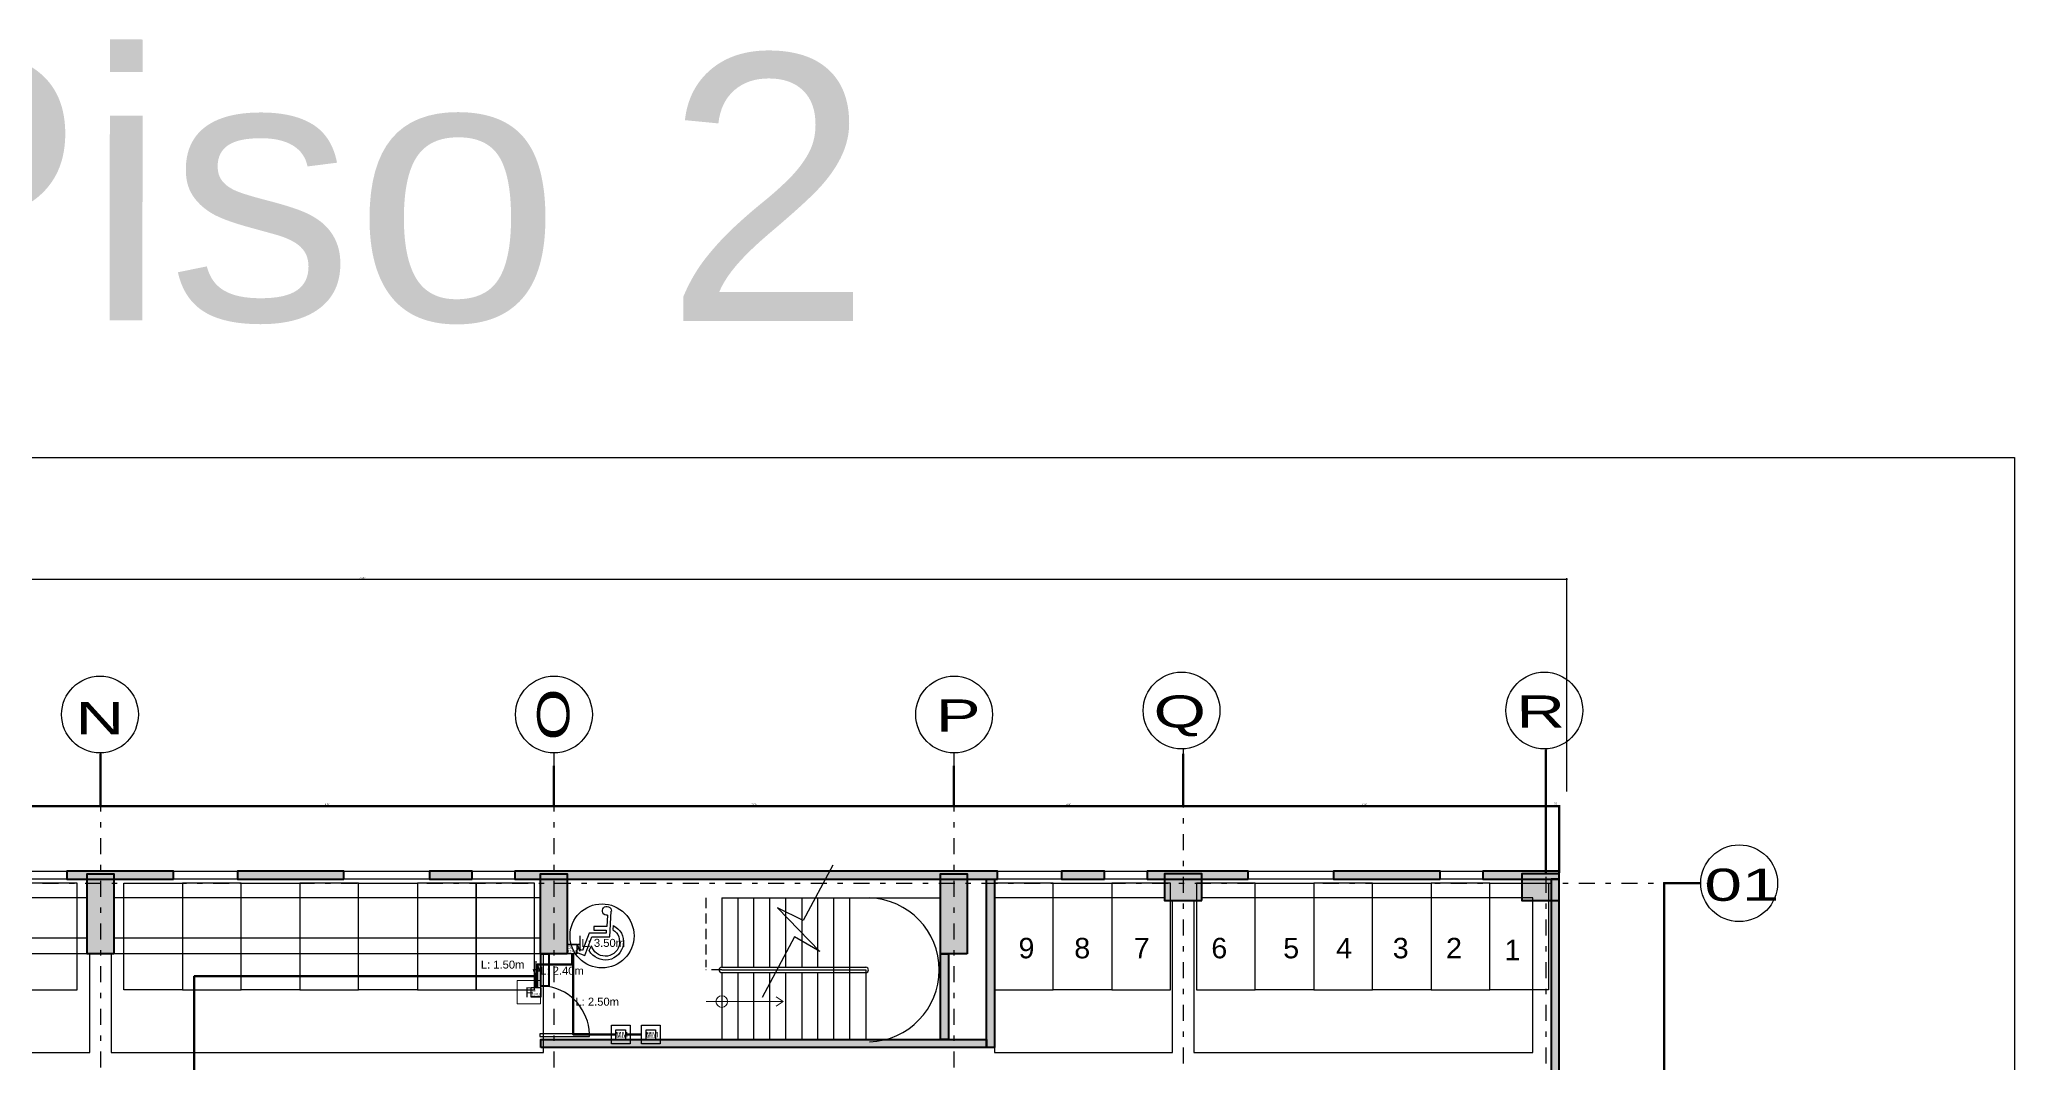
# Model space of a CAD drawing. Header units: millimetres. Extents: x 3781 to 4924, y 1639 to 1721.
# Drawn here: x 4018.93 to 4055.95, y 1701.04 to 1720.23 of the extents above; entities that cross this region are included whole.
import ezdxf
from ezdxf.enums import TextEntityAlignment as Align

# ---------------------------------------------------------------- set-up
doc = ezdxf.new("R2010")
doc.units = ezdxf.units.MM
for name, pattern in [('CENTER', [0.7, 0.3, -0.2, 0, -0.2]), ('DASHED2', [9.525, 6.35, -3.175]), ('HIDDEN2', [0.1875, 0.125, -0.0625]), ('LLUVIAS', [10, 4, -2, 4])]:
    doc.linetypes.add(name, pattern=pattern)
doc.layers.get('Defpoints').update_dxf_attribs({"color": 255})
doc.layers.add('-auxiliar', color=190, linetype='Continuous', plot=False)
for name, color, linetype in [('-parquead', 2, 'Continuous'), ('1amobla', 2, 'Continuous'), ('_ACHU3', 253, 'Continuous'), ('A-HATCH CONCRETO', 8, 'Continuous'), ('AREA PARQUEO', 51, 'Continuous'), ('AS_GL DETECCION_PISO 1', 7, 'Continuous'), ('AS_GL DETECCION_PISO 2', 7, 'Continuous'), ('E-P. MACIZA1', 2, 'HIDDEN2'), ('EJE-ESTRUCTURA', 1, 'CENTER'), ('GG_LAZO CONTROL DRIVERS', 82, 'Continuous'), ('HACHTCOLUMNA', 250, 'Continuous'), ('JCA_COTAS', 1, 'Continuous'), ('JCA_TEXTO1', 2, 'Continuous'), ('JCA_TEXTO2', 3, 'Continuous'), ('LINEA-1', 1, 'Continuous'), ('PROYECCION', 1, 'DASHED2'), ('TEXTO 3', 3, 'Continuous'), ('Textos-espacios', 3, 'Continuous')]:
    doc.layers.add(name, color=color, linetype=linetype)
for name, color, linetype, lineweight in [('COTA', 1, 'Continuous', 25), ('Estructura', 6, 'Continuous', 40), ('Muro', 4, 'Continuous', 40), ('TEXTOS', 7, 'Continuous', 20), ('Vidrio', 2, 'Continuous', 30)]:
    doc.layers.add(name, color=color, linetype=linetype, lineweight=lineweight)
doc.styles.add('Arial_400', font='arial.ttf')
doc.styles.add('ROMANS', font='arial.ttf', dxfattribs={"width": 0.7})
doc.styles.get("Standard").update_dxf_attribs({"font": 'arial.ttf'})
doc.styles.add('style2', font='arial.ttf', dxfattribs={"width": 1.5})
doc.dimstyles.new('1-10', dxfattribs={"dimscale": 10, "dimtxt": 0.0037, "dimasz": 0.001, "dimexe": 0.0018, "dimexo": 0.0018, "dimgap": 0.0005, "dimtad": 1, "dimzin": 4, "dimdsep": 46, "dimtxsty": 'ROMANS', "dimblk": 'ARCHTICK', "dimcen": 0.003, "dimdle": 0.0015, "dimclrd": 1, "dimclre": 1, "dimclrt": 4, "dimadec": 0, "dimazin": 0, "dimtfac": 1, "dimtix": 1, "dimtmove": 2, "dimatfit": 3, "dimldrblk": 'flecha', "dimfxl": 1, "dimtolj": 1, "dimtzin": 4, "dimarcsym": 0})

# ---------------------------------------------------------------- blocks, each defined once
blk = doc.blocks.new('_ArchTick')
at = {"color": 0, "linetype": 'ByBlock', "const_width": 0.15}
blk.add_lwpolyline([(-0.5, -0.5), (0.5, 0.5)], dxfattribs=at)
blk = doc.blocks.new('*D35')
at = {"layer": 'Defpoints', "color": 0, "transparency": 16777216}
for p in [(-49.604, -6656.351), (-49.604, -6657.624), (-49.354, -6657.624)]:
    blk.add_point(p, dxfattribs=at)
at = {"layer": 'JCA_COTAS', "color": 1, "lineweight": -2, "transparency": 16777216}
for p, q in [((-49.339, -6656.351), (-49.619, -6656.351)), ((-49.604, -6657.606), (-49.604, -6656.333)), ((-49.354, -6657.606), (-49.354, -6656.333))]:
    blk.add_line(p, q, dxfattribs=at)
at = {"layer": 'JCA_COTAS', "color": 1, "lineweight": -2, "transparency": 16777216, "xscale": 0.01, "yscale": 0.01, "zscale": 0.01, "rotation": 180}
blk.add_blockref('_ArchTick', (-49.604, -6656.351), dxfattribs=at)
at = {"layer": 'JCA_COTAS', "color": 1, "lineweight": -2, "transparency": 16777216, "xscale": 0.01, "yscale": 0.01, "zscale": 0.01}
blk.add_blockref('_ArchTick', (-49.354, -6656.351), dxfattribs=at)
at = {"layer": 'JCA_COTAS', "color": 4, "transparency": 16777216, "insert": (-49.434, -6656.308), "char_height": 0.037, "attachment_point": 5, "style": 'ROMANS'}
blk.add_mtext('\\A1;.25', dxfattribs=at)
blk = doc.blocks.new('flecha')
at = {"layer": '_ACHU3', "linetype": 'Continuous', "lineweight": 0}
h = blk.add_hatch(color=255, dxfattribs=at)
h.dxf.hatch_style = 1
h.paths.add_polyline_path([(0, 0), (2.4, 0.4), (2.4, 0), (4, 0), (4, 0), (2.4, 0), (2.4, -0.4)])
at = {"layer": '_ACHU3', "linetype": 'Continuous', "lineweight": 0, "flags": 128}
blk.add_lwpolyline([(0, 0), (2.4, 0.4), (2.4, 0), (2.4, 0), (4, 0), (4, 0), (2.4, 0), (2.4, -0.4), (0, 0)], dxfattribs=at)
blk = doc.blocks.new('*D36')
at = {"layer": 'Defpoints', "color": 0, "transparency": 16777216}
for p in [(-46.702, -6657.799), (-47.386, -6667.899), (-46.702, -6667.899)]:
    blk.add_point(p, dxfattribs=at)
at = {"layer": 'JCA_COTAS', "color": 1, "lineweight": -2, "transparency": 16777216}
for p, q in [((-47.386, -6657.784), (-47.386, -6667.914)), ((-46.72, -6657.799), (-47.404, -6657.799)), ((-46.72, -6667.899), (-47.404, -6667.899))]:
    blk.add_line(p, q, dxfattribs=at)
at = {"layer": 'JCA_COTAS', "color": 1, "lineweight": -2, "transparency": 16777216, "xscale": 0.01, "yscale": 0.01, "zscale": 0.01}
for p, rotation in [((-47.386, -6657.799), 90), ((-47.386, -6667.899), 270)]:
    blk.add_blockref('_ArchTick', p, dxfattribs=dict(at, rotation=rotation))
at = {"layer": 'JCA_COTAS', "color": 4, "transparency": 16777216, "insert": (-47.41, -6662.849), "char_height": 0.037, "attachment_point": 5, "rotation": 90, "style": 'ROMANS'}
blk.add_mtext('\\A1;10.10', dxfattribs=at)
blk = doc.blocks.new('*D44')
at = {"layer": 'Defpoints', "color": 0, "transparency": 16777216}
for p in [(-76.7, -6655.354), (-68.2, -6655.579), (-68.2, -6656.351)]:
    blk.add_point(p, dxfattribs=at)
at = {"layer": 'JCA_COTAS', "color": 1, "lineweight": -2, "transparency": 16777216}
for p, q in [((-76.7, -6655.372), (-76.7, -6656.369)), ((-68.2, -6655.597), (-68.2, -6656.369)), ((-76.715, -6656.351), (-68.185, -6656.351))]:
    blk.add_line(p, q, dxfattribs=at)
at = {"layer": 'JCA_COTAS', "color": 1, "lineweight": -2, "transparency": 16777216, "xscale": 0.01, "yscale": 0.01, "zscale": 0.01, "rotation": 180}
blk.add_blockref('_ArchTick', (-76.7, -6656.351), dxfattribs=at)
at = {"layer": 'JCA_COTAS', "color": 1, "lineweight": -2, "transparency": 16777216, "xscale": 0.01, "yscale": 0.01, "zscale": 0.01}
blk.add_blockref('_ArchTick', (-68.2, -6656.351), dxfattribs=at)
at = {"layer": 'JCA_COTAS', "color": 4, "transparency": 16777216, "insert": (-72.45, -6656.327), "char_height": 0.037, "attachment_point": 5, "style": 'ROMANS'}
blk.add_mtext('\\A1;8.50', dxfattribs=at)
blk = doc.blocks.new('*D45')
at = {"layer": 'Defpoints', "color": 0, "transparency": 16777216}
for p in [(-68.2, -6655.579), (-60.702, -6655.579), (-60.702, -6656.351)]:
    blk.add_point(p, dxfattribs=at)
at = {"layer": 'JCA_COTAS', "color": 1, "lineweight": -2, "transparency": 16777216}
for p, q in [((-68.2, -6655.597), (-68.2, -6656.369)), ((-60.702, -6655.597), (-60.702, -6656.369)), ((-68.215, -6656.351), (-60.687, -6656.351))]:
    blk.add_line(p, q, dxfattribs=at)
at = {"layer": 'JCA_COTAS', "color": 1, "lineweight": -2, "transparency": 16777216, "xscale": 0.01, "yscale": 0.01, "zscale": 0.01, "rotation": 180}
blk.add_blockref('_ArchTick', (-68.2, -6656.351), dxfattribs=at)
at = {"layer": 'JCA_COTAS', "color": 1, "lineweight": -2, "transparency": 16777216, "xscale": 0.01, "yscale": 0.01, "zscale": 0.01}
blk.add_blockref('_ArchTick', (-60.702, -6656.351), dxfattribs=at)
at = {"layer": 'JCA_COTAS', "color": 4, "transparency": 16777216, "insert": (-64.451, -6656.327), "char_height": 0.037, "attachment_point": 5, "style": 'ROMANS'}
blk.add_mtext('\\A1;7.50', dxfattribs=at)
blk = doc.blocks.new('*D46')
at = {"layer": 'Defpoints', "color": 0, "transparency": 16777216}
for p in [(-84.2, -6655.504), (-76.7, -6655.354), (-84.2, -6656.351)]:
    blk.add_point(p, dxfattribs=at)
at = {"layer": 'JCA_COTAS', "color": 1, "lineweight": -2, "transparency": 16777216}
for p, q in [((-84.2, -6655.522), (-84.2, -6656.369)), ((-76.7, -6655.372), (-76.7, -6656.369)), ((-76.685, -6656.351), (-84.215, -6656.351))]:
    blk.add_line(p, q, dxfattribs=at)
at = {"layer": 'JCA_COTAS', "color": 1, "lineweight": -2, "transparency": 16777216, "xscale": 0.01, "yscale": 0.01, "zscale": 0.01, "rotation": 180}
blk.add_blockref('_ArchTick', (-84.2, -6656.351), dxfattribs=at)
at = {"layer": 'JCA_COTAS', "color": 1, "lineweight": -2, "transparency": 16777216, "xscale": 0.01, "yscale": 0.01, "zscale": 0.01}
blk.add_blockref('_ArchTick', (-76.7, -6656.351), dxfattribs=at)
at = {"layer": 'JCA_COTAS', "color": 4, "transparency": 16777216, "insert": (-80.45, -6656.327), "char_height": 0.037, "attachment_point": 5, "style": 'ROMANS'}
blk.add_mtext('\\A1;7.50', dxfattribs=at)
blk = doc.blocks.new('*D48')
at = {"layer": 'Defpoints', "color": 0, "transparency": 16777216}
for p in [(-56.404, -6655.354), (-60.702, -6655.579), (-60.702, -6656.351)]:
    blk.add_point(p, dxfattribs=at)
at = {"layer": 'JCA_COTAS', "color": 1, "lineweight": -2, "transparency": 16777216}
for p, q in [((-56.404, -6655.372), (-56.404, -6656.369)), ((-60.702, -6655.597), (-60.702, -6656.369)), ((-56.389, -6656.351), (-60.717, -6656.351))]:
    blk.add_line(p, q, dxfattribs=at)
at = {"layer": 'JCA_COTAS', "color": 1, "lineweight": -2, "transparency": 16777216, "xscale": 0.01, "yscale": 0.01, "zscale": 0.01, "rotation": 180}
blk.add_blockref('_ArchTick', (-60.702, -6656.351), dxfattribs=at)
at = {"layer": 'JCA_COTAS', "color": 1, "lineweight": -2, "transparency": 16777216, "xscale": 0.01, "yscale": 0.01, "zscale": 0.01}
blk.add_blockref('_ArchTick', (-56.404, -6656.351), dxfattribs=at)
at = {"layer": 'JCA_COTAS', "color": 4, "transparency": 16777216, "insert": (-58.553, -6656.327), "char_height": 0.037, "attachment_point": 5, "style": 'ROMANS'}
blk.add_mtext('\\A1;4.30', dxfattribs=at)
blk = doc.blocks.new('*D49')
at = {"layer": 'Defpoints', "color": 0, "transparency": 16777216}
for p in [(-56.404, -6655.354), (-49.604, -6655.279), (-49.604, -6656.351)]:
    blk.add_point(p, dxfattribs=at)
at = {"layer": 'JCA_COTAS', "color": 1, "lineweight": -2, "transparency": 16777216}
for p, q in [((-56.404, -6655.372), (-56.404, -6656.369)), ((-49.604, -6655.297), (-49.604, -6656.369)), ((-56.419, -6656.351), (-49.589, -6656.351))]:
    blk.add_line(p, q, dxfattribs=at)
at = {"layer": 'JCA_COTAS', "color": 1, "lineweight": -2, "transparency": 16777216, "xscale": 0.01, "yscale": 0.01, "zscale": 0.01, "rotation": 180}
blk.add_blockref('_ArchTick', (-56.404, -6656.351), dxfattribs=at)
at = {"layer": 'JCA_COTAS', "color": 1, "lineweight": -2, "transparency": 16777216, "xscale": 0.01, "yscale": 0.01, "zscale": 0.01}
blk.add_blockref('_ArchTick', (-49.604, -6656.351), dxfattribs=at)
at = {"layer": 'JCA_COTAS', "color": 4, "transparency": 16777216, "insert": (-53.004, -6656.327), "char_height": 0.037, "attachment_point": 5, "style": 'ROMANS'}
blk.add_mtext('\\A1;6.80', dxfattribs=at)
blk = doc.blocks.new('*D121')
at = {"layer": 'Defpoints', "color": 0, "transparency": 16777216}
for p in [(4047.557, 1710.108), (4047.557, 1706.109), (4002.417, 1705.891)]:
    blk.add_point(p, dxfattribs=at)
at = {"layer": 'JCA_COTAS', "color": 1, "lineweight": -2, "transparency": 16777216}
for p, q in [((4002.402, 1710.108), (4047.572, 1710.108)), ((4002.417, 1705.909), (4002.417, 1710.126)), ((4047.557, 1706.127), (4047.557, 1710.126))]:
    blk.add_line(p, q, dxfattribs=at)
at = {"layer": 'JCA_COTAS', "color": 1, "lineweight": -2, "transparency": 16777216, "xscale": 0.01, "yscale": 0.01, "zscale": 0.01, "rotation": 180}
blk.add_blockref('_ArchTick', (4002.417, 1710.108), dxfattribs=at)
at = {"layer": 'JCA_COTAS', "color": 1, "lineweight": -2, "transparency": 16777216, "xscale": 0.01, "yscale": 0.01, "zscale": 0.01}
blk.add_blockref('_ArchTick', (4047.557, 1710.108), dxfattribs=at)
at = {"layer": 'JCA_COTAS', "color": 4, "transparency": 16777216, "insert": (4024.987, 1710.131), "char_height": 0.037, "attachment_point": 5, "style": 'ROMANS'}
blk.add_mtext('\\A1;45.14', dxfattribs=at)
blk = doc.blocks.new('discap')
at = {"layer": 'TEXTO 3', "color": 0, "linetype": 'Continuous'}
for p, q in [((-179169, -277469), (-179154, -277610)), ((-178353, -278322), (-178426, -278155))]:
    blk.add_line(p, q, dxfattribs=at)
blk.add_lwpolyline([(-178974, -277120), (-178946, -277498), (-178511, -277498), (-178511, -277624), (-178926, -277624), (-178926, -277730), (-178352, -277730), (-178127, -278321), (-177953, -278254), (-177909, -278371), (-178198, -278488), (-178440, -277852), (-179047, -277852), (-179102, -276980)], dxfattribs=at)
for centre, radius, start, end in [((-178951, -276970), 152, 261.2603, 183.66969), ((-178897, -278025), 619, 116.09541, 331.34503), ((-178897, -278025), 488, 121.7945, 344.57102)]:
    blk.add_arc(centre, radius, start, end, dxfattribs=at)
blk = doc.blocks.new('AS_Manual Pull Station _Addressable_')
at = {"color": 0, "linetype": 'Continuous', "lineweight": 15}
for p, q in [((-0.155, 0.15), (0.14, 0.15)), ((-0.155, -0.145), (-0.155, 0.15)), ((0.14, 0.15), (0.14, -0.145)), ((0.14, -0.145), (-0.155, -0.145))]:
    blk.add_line(p, q, dxfattribs=at)
at = {"color": 0, "linetype": 'Continuous', "lineweight": 15, "style": 'Arial_400'}
blk.add_text('F', height=0.127, dxfattribs=at).set_placement((0, 0), align=Align.MIDDLE_CENTER)
blk = doc.blocks.new('Caja metalica de 12')
at = {"layer": '1amobla', "linetype": 'Continuous', "ltscale": 0.3}
blk.add_lwpolyline([(-1069.691, -2855.357), (-1069.511, -2855.357), (-1069.511, -2855.537), (-1069.691, -2855.537), (-1069.691, -2855.357)], dxfattribs=at)
at = {"layer": '1amobla', "color": 7, "linetype": 'Continuous', "ltscale": 0.3, "insert": (-1069.679, -2855.397), "char_height": 0.04, "width": 0.07916, "attachment_point": 1}
blk.add_mtext('CM 12X12', dxfattribs=at)
blk = doc.blocks.new('estructura etapa 3')
at = {"layer": 'HACHTCOLUMNA'}
h = blk.add_hatch(color=256, dxfattribs=at)
h.paths.add_polyline_path([(-91.651, -6658.124), (-91.651, -6657.624), (-92.35, -6657.624), (-92.35, -6658.124)])
h.paths.add_polyline_path([(-49.354, -6658.124), (-49.354, -6657.624), (-50.055, -6657.624), (-50.055, -6658.124)])
h.paths.add_polyline_path([(-56.053, -6658.124), (-56.053, -6657.624), (-56.753, -6657.624), (-56.753, -6658.124)])
h.paths.add_polyline_path([(-76.45, -6659.124), (-76.95, -6659.124), (-76.95, -6657.624), (-76.45, -6657.624)])
h.paths.add_polyline_path([(-83.95, -6659.124), (-84.45, -6659.124), (-84.45, -6657.624), (-83.95, -6657.624)])
h.paths.add_polyline_path([(-60.452, -6659.124), (-60.952, -6659.124), (-60.952, -6657.624), (-60.452, -6657.624)])
h.paths.add_polyline_path([(-67.95, -6659.124), (-68.45, -6659.124), (-68.45, -6657.624), (-67.95, -6657.624)])
h.paths.add_polyline_path([(-91.85, -6668.199), (-91.851, -6667.599), (-92.35, -6667.599), (-92.349, -6668.199)])
h.paths.add_polyline_path([(-49.354, -6668.199), (-49.354, -6667.599), (-49.854, -6667.599), (-49.854, -6668.199)])
h.paths.add_polyline_path([(-56.154, -6668.149), (-56.154, -6667.649), (-56.854, -6667.649), (-56.854, -6668.149)])
h.paths.add_polyline_path([(-59.952, -6667.649), (-59.952, -6668.149), (-61.452, -6668.149), (-61.452, -6667.649)])
h.paths.add_polyline_path([(-75.95, -6667.649), (-75.95, -6668.149), (-77.45, -6668.149), (-77.45, -6667.649)])
h.paths.add_polyline_path([(-68.95, -6667.649), (-68.95, -6668.149), (-67.45, -6668.149), (-67.45, -6667.649)])
h.paths.add_polyline_path([(-84.95, -6667.649), (-84.95, -6668.149), (-83.45, -6668.149), (-83.45, -6667.649)])
h.paths.add_polyline_path([(-91.85, -6676.199), (-91.85, -6675.599), (-92.349, -6675.599), (-92.349, -6676.199)])
h.paths.add_polyline_path([(-49.354, -6676.199), (-49.354, -6675.599), (-49.854, -6675.599), (-49.854, -6676.199)])
h.paths.add_polyline_path([(-56.154, -6676.149), (-56.154, -6675.649), (-56.754, -6675.649), (-56.754, -6676.149)])
h.paths.add_polyline_path([(-59.952, -6675.649), (-59.952, -6676.149), (-61.452, -6676.149), (-61.452, -6675.649)])
h.paths.add_polyline_path([(-75.95, -6675.649), (-75.95, -6676.149), (-77.45, -6676.149), (-77.45, -6675.649)])
h.paths.add_polyline_path([(-68.95, -6675.649), (-68.95, -6676.149), (-67.45, -6676.149), (-67.45, -6675.649)])
h.paths.add_polyline_path([(-84.95, -6675.649), (-84.95, -6676.149), (-83.45, -6676.149), (-83.45, -6675.649)])
h.paths.add_polyline_path([(-91.847, -6686.299), (-91.851, -6685.699), (-92.35, -6685.699), (-92.346, -6686.299)])
h.paths.add_polyline_path([(-49.354, -6686.299), (-49.354, -6685.699), (-49.854, -6685.699), (-49.854, -6686.299)])
h.paths.add_polyline_path([(-56.154, -6686.249), (-56.154, -6685.749), (-56.754, -6685.749), (-56.754, -6686.249)])
h.paths.add_polyline_path([(-59.952, -6685.749), (-59.952, -6686.249), (-61.452, -6686.249), (-61.452, -6685.749)])
h.paths.add_polyline_path([(-75.95, -6685.749), (-75.95, -6686.249), (-77.45, -6686.249), (-77.45, -6685.749)])
h.paths.add_polyline_path([(-68.95, -6685.749), (-68.95, -6686.249), (-67.45, -6686.249), (-67.45, -6685.749)])
h.paths.add_polyline_path([(-84.95, -6685.749), (-84.95, -6686.249), (-83.45, -6686.249), (-83.45, -6685.749)])
h.paths.add_polyline_path([(-49.353, -6694.294), (-49.354, -6693.699), (-49.855, -6693.699), (-49.854, -6694.294)])
h.paths.add_polyline_path([(-56.054, -6694.249), (-56.054, -6693.749), (-56.753, -6693.749), (-56.753, -6694.249)])
h.paths.add_polyline_path([(-91.651, -6694.249), (-91.651, -6693.749), (-92.35, -6693.749), (-92.35, -6694.249)])
h.paths.add_polyline_path([(-59.952, -6693.749), (-59.952, -6694.249), (-61.452, -6694.249), (-61.452, -6693.749)])
h.paths.add_polyline_path([(-75.95, -6693.749), (-75.95, -6694.249), (-77.45, -6694.249), (-77.45, -6693.749)])
h.paths.add_polyline_path([(-68.95, -6693.749), (-68.95, -6694.249), (-67.45, -6694.249), (-67.45, -6693.749)])
h.paths.add_polyline_path([(-84.95, -6693.749), (-84.95, -6694.249), (-83.45, -6694.249), (-83.45, -6693.749)])
h.paths.add_polyline_path([(-49.358, -6703.974), (-49.353, -6703.374), (-49.854, -6703.374), (-49.859, -6703.974)])
h.paths.add_polyline_path([(-56.054, -6703.924), (-56.054, -6703.424), (-56.753, -6703.424), (-56.753, -6703.924)])
h.paths.add_polyline_path([(-67.95, -6704.924), (-67.95, -6703.424), (-68.45, -6703.424), (-68.45, -6704.924)])
h.paths.add_polyline_path([(-91.651, -6703.924), (-91.651, -6703.424), (-92.35, -6703.424), (-92.35, -6703.924)])
h.paths.add_polyline_path([(-61.847, -6703.424), (-60.347, -6703.424), (-60.347, -6703.924), (-61.847, -6703.924)])
h.paths.add_polyline_path([(-83.95, -6704.924), (-83.95, -6703.424), (-84.45, -6703.424), (-84.45, -6704.924)])
h.paths.add_polyline_path([(-76.45, -6704.924), (-76.45, -6703.424), (-76.95, -6703.424), (-76.95, -6704.924)])
h.paths.add_polyline_path([(-49.354, -6711.949), (-49.354, -6711.449), (-50.054, -6711.449), (-50.054, -6711.949)])
h.paths.add_polyline_path([(-55.954, -6711.949), (-55.954, -6711.449), (-56.654, -6711.449), (-56.654, -6711.949)])
h.paths.add_polyline_path([(-91.65, -6711.949), (-91.65, -6711.449), (-92.35, -6711.449), (-92.35, -6711.949)])
h.paths.add_polyline_path([(-60.952, -6711.949), (-60.952, -6709.549), (-60.452, -6709.549), (-60.452, -6711.949)])
h.paths.add_polyline_path([(-68.45, -6709.549), (-68.45, -6711.949), (-67.95, -6711.949), (-67.95, -6709.549)])
h.paths.add_polyline_path([(-76.95, -6709.549), (-76.95, -6711.949), (-76.45, -6711.949), (-76.45, -6709.549)])
h.paths.add_polyline_path([(-83.95, -6709.549), (-83.95, -6711.949), (-84.45, -6711.949), (-84.45, -6709.549)])
at = {"layer": 'EJE-ESTRUCTURA'}
for p, q in [((-76.7, -6655.354), (-76.7, -6714.914)), ((-68.2, -6655.354), (-68.2, -6714.914)), ((-60.702, -6655.354), (-60.702, -6714.914)), ((-60.702, -6655.354), (-60.702, -6714.914)), ((-56.404, -6655.279), (-56.404, -6714.839)), ((-49.604, -6655.279), (-49.604, -6714.839)), ((-92.986, -6657.799), (-46.502, -6657.799))]:
    blk.add_line(p, q, dxfattribs=at)
at = {"layer": 'Estructura'}
for points in [[(-76.45, -6659.124), (-76.95, -6659.124), (-76.95, -6657.624), (-76.45, -6657.624)], [(-67.95, -6659.124), (-68.45, -6659.124), (-68.45, -6657.624), (-67.95, -6657.624)], [(-60.452, -6659.124), (-60.952, -6659.124), (-60.952, -6657.624), (-60.452, -6657.624)], [(-56.053, -6658.124), (-56.053, -6657.624), (-56.753, -6657.624), (-56.753, -6658.124)], [(-49.354, -6658.124), (-49.354, -6657.624), (-50.055, -6657.624), (-50.055, -6658.124)]]:
    blk.add_lwpolyline(points, close=True, dxfattribs=at)
at = {"layer": 'JCA_TEXTO1', "linetype": 'Continuous'}
for centre in [(-76.71, -6654.634), (-68.2, -6654.634), (-60.699, -6654.634), (-56.435, -6654.559), (-56.435, -6654.559), (-49.635, -6654.559), (-49.635, -6654.559), (-45.982, -6657.799)]:
    blk.add_circle(centre, 0.72, dxfattribs=at)
at = {"layer": 'JCA_TEXTO2', "style": 'style2', "width": 1.5}
for s, height, rotation, p in [('N', 0.603, 0.0293, (-77.168, -6655.005)), ('O', 0.603, 90.0293, (-67.911, -6655.124)), ('P', 0.603, 0.0293, (-61.044, -6654.954)), ('Q', 0.603, 0.0293, (-56.96, -6654.879)), ('R', 0.603, 0.0293, (-50.16, -6654.879)), ('01', 0.6031, 0.0293, (-46.633, -6658.129))]:
    blk.add_text(s, height=height, rotation=rotation, dxfattribs=at).set_placement(p)
at = {"layer": 'JCA_COTAS'}
for base, p1, p2, picture, middle in [((-84.2, -6656.351), (-76.7, -6655.354), (-84.2, -6655.504), '*D46', (-80.45, -6656.327)), ((-68.2, -6656.351), (-76.7, -6655.354), (-68.2, -6655.579), '*D44', (-72.45, -6656.327)), ((-49.604, -6656.351), (-56.404, -6655.354), (-49.604, -6655.279), '*D49', (-53.004, -6656.327)), ((-60.702, -6656.351), (-68.2, -6655.579), (-60.702, -6655.579), '*D45', (-64.451, -6656.327))]:
    dim = blk.add_linear_dim(base=base, p1=p1, p2=p2, dimstyle='1-10', dxfattribs=at)
    dim.commit()
    dim.dimension.update_dxf_attribs({"geometry": picture, "text_midpoint": middle})
for base, p1, p2, angle, picture, middle in [((-60.702, -6656.351), (-56.404, -6655.354), (-60.702, -6655.579), 180, '*D48', (-58.553, -6656.327)), ((-47.386, -6667.899), (-46.702, -6657.799), (-46.702, -6667.899), 90, '*D36', (-47.41, -6662.849))]:
    dim = blk.add_linear_dim(base=base, p1=p1, p2=p2, angle=angle, dimstyle='1-10', dxfattribs=at)
    dim.commit()
    dim.dimension.update_dxf_attribs({"geometry": picture, "text_midpoint": middle})
dim = blk.add_linear_dim(base=(-49.604, -6656.351), p1=(-49.354, -6657.624), p2=(-49.604, -6657.624), dimstyle='1-10', dxfattribs=at)
dim.commit()
dim.dimension.update_dxf_attribs({"geometry": '*D35', "text_midpoint": (-49.434, -6656.308), "dimtype": 128})

msp = doc.modelspace()

# ---------------------------------------------------------------- hatches: boundary and pattern name
at = {"layer": 'A-HATCH CONCRETO', "ltscale": 0.03}
h = msp.add_hatch(color=256, dxfattribs=at)
h.dxf.hatch_style = 1
h.paths.add_polyline_path([(4037.42, 1658.778), (4036.425, 1658.778), (4036.425, 1658.628), (4037.42, 1658.628)])
h.paths.add_polyline_path([(4038.42, 1661.477), (4038.42, 1657.977), (4038.57, 1657.977), (4038.57, 1661.477)])
h.paths.add_polyline_path([(4038.42, 1658.778), (4038.42, 1658.778), (4038.42, 1658.628), (4038.42, 1658.628)], flags=17)
h.paths.add_polyline_path([(4034.925, 1658.778), (4030.373, 1658.778), (4030.373, 1658.628), (4034.925, 1658.628)])
h.paths.add_polyline_path([(4033.224, 1658.628), (4033.224, 1658.628), (4033.074, 1658.628), (4033.074, 1658.628)], flags=17)
h.paths.add_polyline_path([(4033.224, 1656.264), (4033.074, 1656.264), (4033.074, 1657.625), (4033.224, 1657.625)])
h.paths.add_polyline_path([(4033.074, 1657.277), (4033.074, 1657.427), (4032.44, 1657.427), (4032.44, 1657.277)])
h.paths.add_polyline_path([(4030.986, 1657.277), (4030.986, 1657.427), (4031.64, 1657.427), (4031.64, 1657.277)])
h.paths.add_polyline_path([(4029.623, 1657.277), (4029.623, 1657.427), (4030.186, 1657.428), (4030.186, 1657.278)])
h.paths.add_polyline_path([(4029.926, 1656.265), (4029.776, 1656.265), (4029.776, 1657.277), (4029.926, 1657.277)])
h.paths.add_polyline_path([(4031.575, 1656.265), (4031.425, 1656.265), (4031.425, 1657.277), (4031.575, 1657.277)])
h.paths.add_polyline_path([(4025.982, 1656.264), (4033.224, 1656.264), (4033.224, 1656.114), (4025.982, 1656.114)])
h.paths.add_polyline_path([(4026.131, 1657.277), (4026.131, 1657.427), (4028.323, 1657.428), (4028.323, 1657.278)])
h.paths.add_polyline_path([(4025.982, 1656.264), (4025.98, 1658.778), (4026.13, 1658.777), (4026.13, 1658.627), (4026.131, 1658.627), (4026.132, 1656.264)])
h.paths.add_polyline_path([(4026.883, 1656.265), (4026.733, 1656.265), (4026.733, 1656.264), (4026.883, 1656.264)])
h.paths.add_polyline_path([(4025.983, 1661.478), (4025.983, 1659.678), (4026.128, 1659.678), (4026.133, 1661.478)])
h.paths.add_polyline_path([(4030.524, 1658.778), (4030.373, 1658.778), (4030.373, 1659.78), (4028.471, 1659.779), (4028.473, 1658.778), (4028.323, 1658.778), (4028.32, 1659.928), (4029.273, 1659.928), (4029.273, 1661.477), (4029.423, 1661.477), (4029.423, 1659.928), (4030.373, 1659.928), (4030.373, 1661.477), (4030.524, 1661.477)])
h.paths.add_polyline_path([(4031.323, 1658.778), (4031.474, 1658.778), (4031.474, 1658.778)])
h.paths.add_polyline_path([(4025.984, 1661.477), (4043.572, 1661.477), (4043.572, 1661.627), (4025.984, 1661.627)])
h.paths.add_polyline_path([(4047.268, 1661.477), (4045.371, 1661.477), (4045.371, 1661.627), (4047.268, 1661.627)])
h.paths.add_polyline_path([(4047.418, 1704.478), (4047.268, 1704.478), (4047.268, 1653.695), (4045.678, 1653.695), (4045.678, 1655.708), (4046.368, 1655.708), (4046.368, 1655.858), (4045.528, 1655.858), (4045.528, 1652.095), (4046.518, 1652.095), (4046.518, 1652.245), (4045.678, 1652.245), (4045.678, 1653.545), (4047.268, 1653.544), (4047.268, 1650.753), (4047.418, 1650.753)])
h.paths.add_polyline_path([(4026.783, 1652.713), (4026.81, 1652.563), (4026.132, 1652.563), (4026.132, 1650.343), (4025.982, 1650.343), (4025.982, 1652.713)])
h.paths.add_polyline_path([(4029.32, 1652.713), (4029.348, 1652.563), (4027.785, 1652.563), (4027.814, 1652.713)])
h.paths.add_polyline_path([(4031.537, 1652.713), (4031.566, 1652.563), (4030.322, 1652.563), (4030.351, 1652.713)])
h.paths.add_polyline_path([(4030.875, 1650.343), (4031.025, 1650.343), (4031.025, 1650.368), (4031.025, 1652.563), (4030.875, 1652.563), (4030.875, 1650.368)])
h.paths.add_polyline_path([(4032.577, 1652.713), (4032.551, 1652.563), (4033.174, 1652.563), (4033.174, 1650.343), (4033.324, 1650.343), (4033.324, 1652.713)])
h.paths.add_polyline_path([(4025.982, 1650.193), (4033.324, 1650.193), (4033.324, 1650.343), (4025.982, 1650.343)])
h.paths.add_polyline_path([(4007.362, 1704.478), (4007.362, 1704.628), (4002.537, 1704.628), (4002.537, 1704.478)])
h.paths.add_polyline_path([(4036.832, 1701.323), (4036.682, 1701.323), (4036.682, 1704.478), (4036.832, 1704.478)])
h.paths.add_polyline_path([(4035.97, 1701.473), (4035.82, 1701.473), (4035.82, 1703.078), (4035.97, 1703.078)])
h.paths.add_polyline_path([(4028.323, 1701.323), (4028.323, 1701.473), (4036.682, 1701.473), (4036.682, 1701.323)])
h.paths.add_polyline_path([(4035.82, 1704.128), (4035.82, 1704.278)])
h.paths.add_polyline_path([(4028.473, 1702.47), (4028.323, 1702.47), (4028.323, 1703.078), (4028.473, 1703.078)], flags=0)
h.paths.add_polyline_path([(4028.473, 1702.47), (4028.323, 1702.47), (4028.323, 1703.078), (4028.473, 1703.078)], flags=17)
h.paths.add_polyline_path([(4028.473, 1702.47), (4028.323, 1702.47), (4028.323, 1703.078), (4028.473, 1703.078)], flags=17)
h = msp.add_hatch(color=256, dxfattribs=at)
h.dxf.hatch_style = 1
h.paths.add_polyline_path([(4047.418, 1704.478), (4047.418, 1704.628)], flags=17)
h.paths.add_polyline_path([(4047.418, 1704.478), (4047.418, 1704.628), (4045.977, 1704.628), (4045.984, 1704.478), (4045.184, 1704.478), (4045.184, 1704.628), (4043.186, 1704.628), (4043.186, 1704.478)])
h.paths.add_polyline_path([(4041.586, 1704.478), (4041.586, 1704.628), (4039.69, 1704.628), (4039.69, 1704.478)])
h.paths.add_polyline_path([(4038.89, 1704.478), (4038.89, 1704.628), (4038.087, 1704.628), (4038.087, 1704.478)])
h.paths.add_polyline_path([(4036.887, 1704.478), (4036.887, 1704.628), (4027.84, 1704.628), (4027.84, 1704.478)])
h.paths.add_polyline_path([(4027.04, 1704.478), (4027.04, 1704.628), (4026.236, 1704.628), (4026.236, 1704.478)])
h.paths.add_polyline_path([(4024.636, 1704.477), (4024.636, 1704.627), (4022.64, 1704.628), (4022.64, 1704.478)])
h.paths.add_polyline_path([(4021.439, 1704.478), (4021.439, 1704.628), (4019.441, 1704.628), (4019.441, 1704.478)])
h.paths.add_polyline_path([(4018.241, 1704.478), (4018.241, 1704.628), (4017.039, 1704.628), (4017.039, 1704.478)])
h.paths.add_polyline_path([(4016.239, 1704.478), (4016.239, 1704.628), (4014.942, 1704.628), (4014.942, 1704.478)])
h.paths.add_polyline_path([(4013.342, 1704.478), (4013.342, 1704.628), (4011.358, 1704.628), (4011.358, 1704.478)])
h.paths.add_polyline_path([(4010.558, 1704.478), (4010.558, 1704.628), (4008.962, 1704.628), (4008.962, 1704.478)])

# ---------------------------------------------------------------- linework, layer by layer
at = {"layer": '-auxiliar', "elevation": -201.258}
for points in [[(4028.473, 1702.47), (4028.323, 1702.47), (4028.323, 1703.078), (4028.473, 1703.078)], [(4035.97, 1701.473), (4035.82, 1701.473), (4035.82, 1703.078), (4035.97, 1703.078)], [(4028.323, 1701.323), (4028.323, 1701.473), (4036.682, 1701.473), (4036.682, 1701.323)]]:
    msp.add_lwpolyline(points, close=True, dxfattribs=at)
at = {"layer": '-parquead'}
for points in [[(4018.241, 1704.627), (4019.441, 1704.628), (4019.441, 1704.478), (4018.241, 1704.478)], [(4021.44, 1704.627), (4022.64, 1704.628), (4022.64, 1704.478), (4021.44, 1704.479)], [(4024.636, 1704.627), (4026.236, 1704.628), (4026.236, 1704.478), (4024.636, 1704.478)], [(4027.04, 1704.627), (4027.84, 1704.628), (4027.84, 1704.478), (4027.04, 1704.479)], [(4036.887, 1704.627), (4038.087, 1704.628), (4038.087, 1704.478), (4036.887, 1704.478)], [(4038.89, 1704.628), (4043.186, 1704.628), (4043.186, 1704.478), (4038.89, 1704.478)], [(4045.184, 1704.628), (4045.984, 1704.628), (4045.984, 1704.478), (4045.184, 1704.478)], [(4019.634, 1704.403), (4018.534, 1704.403), (4018.534, 1702.403), (4019.634, 1702.403)], [(4020.512, 1704.403), (4021.611, 1704.403), (4021.611, 1702.403), (4020.512, 1702.403)], [(4022.711, 1704.403), (4021.611, 1704.403), (4021.611, 1702.403), (4022.711, 1702.403)], [(4022.711, 1704.403), (4023.811, 1704.403), (4023.811, 1702.403), (4022.711, 1702.403)], [(4024.911, 1704.403), (4023.811, 1704.403), (4023.811, 1702.403), (4024.911, 1702.403)], [(4024.911, 1704.403), (4026.011, 1704.403), (4026.011, 1702.403), (4024.911, 1702.403)], [(4027.111, 1704.403), (4026.011, 1704.403), (4026.011, 1702.403), (4027.111, 1702.403)], [(4028.21, 1704.403), (4027.111, 1704.403), (4027.111, 1702.403), (4028.21, 1702.403)], [(4037.932, 1704.403), (4036.832, 1704.403), (4036.832, 1702.403), (4037.932, 1702.403)], [(4037.932, 1704.403), (4039.032, 1704.403), (4039.032, 1702.403), (4037.932, 1702.403)], [(4040.132, 1704.403), (4039.032, 1704.403), (4039.032, 1702.403), (4040.132, 1702.403)], [(4041.718, 1704.403), (4040.619, 1704.403), (4040.619, 1702.403), (4041.718, 1702.403)], [(4041.718, 1704.403), (4042.818, 1704.403), (4042.818, 1702.403), (4041.718, 1702.403)], [(4043.918, 1704.403), (4042.818, 1704.403), (4042.818, 1702.403), (4043.918, 1702.403)], [(4043.918, 1704.403), (4045.018, 1704.403), (4045.018, 1702.403), (4043.918, 1702.403)], [(4046.118, 1704.403), (4045.018, 1704.403), (4045.018, 1702.403), (4046.118, 1702.403)], [(4046.118, 1704.403), (4047.218, 1704.403), (4047.218, 1702.403), (4046.118, 1702.403)], [(4046.118, 1704.403), (4047.218, 1704.403), (4047.218, 1702.403), (4046.118, 1702.403)]]:
    msp.add_lwpolyline(points, close=True, dxfattribs=at)
at = {"layer": '1amobla', "color": 7, "linetype": 'Continuous', "ltscale": 0.3, "true_color": 0xffffff}
msp.add_lwpolyline([(3997.503, 1712.387), (4055.951, 1712.387), (4055.951, 1639.402), (3997.503, 1639.402)], close=True, dxfattribs=at)
for points in [[(4028.823, 1703.258), (4029.003, 1703.258), (4029.003, 1703.078), (4028.823, 1703.078), (4028.823, 1703.258)], [(4028.823, 1703.258), (4029.003, 1703.258), (4029.003, 1703.078), (4028.823, 1703.078), (4028.823, 1703.258)], [(4028.143, 1702.45), (4028.323, 1702.45), (4028.323, 1702.27), (4028.143, 1702.27), (4028.143, 1702.45)], [(4028.143, 1702.45), (4028.323, 1702.45), (4028.323, 1702.27), (4028.143, 1702.27), (4028.143, 1702.45)]]:
    msp.add_lwpolyline(points, dxfattribs=at)
at = {"layer": '1amobla', "color": 6, "linetype": 'Continuous', "ltscale": 0.3, "elevation": -201.258}
for points in [[(4029.648, 1701.738), (4029.998, 1701.738), (4029.998, 1701.388), (4029.648, 1701.388), (4029.648, 1701.738)], [(4030.213, 1701.738), (4030.563, 1701.738), (4030.563, 1701.388), (4030.213, 1701.388), (4030.213, 1701.738)]]:
    msp.add_lwpolyline(points, dxfattribs=at)
at = {"layer": '1amobla', "color": 7, "linetype": 'Continuous', "ltscale": 0.3, "true_color": 0xffffff, "elevation": -201.258}
for points in [[(4029.733, 1701.653), (4029.913, 1701.653), (4029.913, 1701.473), (4029.733, 1701.473), (4029.733, 1701.653)], [(4029.733, 1701.653), (4029.913, 1701.653), (4029.913, 1701.473), (4029.733, 1701.473), (4029.733, 1701.653)], [(4030.298, 1701.653), (4030.478, 1701.653), (4030.478, 1701.473), (4030.298, 1701.473), (4030.298, 1701.653)], [(4030.298, 1701.653), (4030.478, 1701.653), (4030.478, 1701.473), (4030.298, 1701.473), (4030.298, 1701.653)]]:
    msp.add_lwpolyline(points, dxfattribs=at)
at = {"layer": 'AREA PARQUEO', "color": 2}
for p, q in [((4031.718, 1704.128), (4031.718, 1702.828)), ((4031.718, 1704.128), (4031.718, 1702.828)), ((4031.718, 1704.128), (4035.82, 1704.128)), ((4032.018, 1704.128), (4032.018, 1702.828)), ((4032.018, 1704.128), (4032.018, 1702.828)), ((4032.318, 1702.828), (4032.318, 1704.128)), ((4032.318, 1702.828), (4032.318, 1704.128)), ((4032.618, 1702.828), (4032.618, 1704.128)), ((4032.618, 1702.828), (4032.618, 1704.128)), ((4032.918, 1702.828), (4032.918, 1704.128)), ((4032.918, 1702.828), (4032.918, 1704.128)), ((4033.218, 1704.128), (4033.218, 1702.828)), ((4033.218, 1704.128), (4033.218, 1702.828)), ((4033.518, 1702.828), (4033.518, 1704.128)), ((4033.518, 1702.828), (4033.518, 1704.128)), ((4033.818, 1701.473), (4033.818, 1704.128)), ((4033.818, 1701.473), (4033.818, 1704.128)), ((4034.118, 1701.473), (4034.118, 1704.128)), ((4034.118, 1701.473), (4034.118, 1704.128)), ((4031.718, 1702.828), (4034.418, 1702.828)), ((4031.718, 1702.828), (4034.418, 1702.828)), ((4031.718, 1702.778), (4034.418, 1702.778)), ((4031.718, 1702.778), (4034.418, 1702.778)), ((4031.718, 1702.728), (4031.718, 1701.473)), ((4031.718, 1702.728), (4034.418, 1702.728)), ((4031.718, 1702.728), (4031.718, 1701.473)), ((4031.718, 1702.728), (4034.418, 1702.728)), ((4032.018, 1702.728), (4032.018, 1701.473)), ((4032.018, 1702.728), (4032.018, 1701.473)), ((4032.318, 1701.473), (4032.318, 1702.728)), ((4032.318, 1701.473), (4032.318, 1702.728)), ((4032.618, 1701.473), (4032.618, 1702.728)), ((4032.618, 1701.473), (4032.618, 1702.728)), ((4032.918, 1701.473), (4032.918, 1702.728)), ((4032.918, 1701.473), (4032.918, 1702.728)), ((4033.218, 1702.728), (4033.218, 1701.473)), ((4033.218, 1702.728), (4033.218, 1701.473)), ((4033.518, 1701.473), (4033.518, 1702.728)), ((4033.518, 1701.473), (4033.518, 1702.728)), ((4034.418, 1702.778), (4034.418, 1701.473))]:
    msp.add_line(p, q, dxfattribs=at)
at = {"layer": 'AREA PARQUEO', "color": 252}
msp.add_circle((4029.473, 1703.416), 0.6, dxfattribs=at)
msp.add_circle((4029.473, 1703.416), 0.6, dxfattribs=at)
msp.add_circle((4029.473, 1703.416), 0.6, dxfattribs=at)
msp.add_circle((4029.473, 1703.416), 0.6, dxfattribs=at)
at = {"layer": 'AREA PARQUEO', "color": 2}
for centre, start, end in [((4031.718, 1702.778), 90, 270), ((4031.718, 1702.778), 90, 270), ((4034.418, 1702.778), 270, 90), ((4034.418, 1702.778), 270, 90)]:
    msp.add_arc(centre, 0.05, start, end, dxfattribs=at)
at = {"layer": 'AS_GL DETECCION_PISO 2', "color": 5, "linetype": 'Continuous', "lineweight": 50}
for p, q in [((4028.233, 1702.66), (4028.233, 1702.45)), ((4029.913, 1701.563, -201.258), (4030.213, 1701.563, -201.258))]:
    msp.add_line(p, q, dxfattribs=at)
for points in [[(4028.913, 1703.078), (4028.913, 1702.878), (4028.389, 1702.878)], [(4028.933, 1703.078), (4028.933, 1701.563), (4029.733, 1701.563)], [(4028.389, 1702.878), (4028.259, 1702.878), (4028.259, 1702.45)], [(4021.83, 1697.938), (4021.83, 1702.66), (4028.233, 1702.66)]]:
    msp.add_lwpolyline(points, dxfattribs=at)
at = {"layer": 'COTA'}
msp.add_arc((4028.296, 1701.543), 0.943, 2.113, 79.2257, dxfattribs=at)
msp.add_arc((4028.296, 1701.543), 0.943, 2.113, 79.2257, dxfattribs=at)
at = {"layer": 'E-P. MACIZA1', "color": 7, "linetype": 'LLUVIAS', "ltscale": 3, "true_color": 0xffffff}
for points in [[(4012.822, 1704.128), (4012.822, 1703.378), (4019.823, 1703.378), (4019.823, 1704.128)], [(4020.323, 1704.128), (4020.323, 1703.378), (4028.323, 1703.378), (4028.323, 1704.128)], [(4040.169, 1701.228), (4040.169, 1704.078), (4040.02, 1704.078), (4040.02, 1704.128), (4036.832, 1704.128), (4036.832, 1701.228)], [(4012.772, 1703.078), (4012.772, 1701.228), (4019.872, 1701.228), (4019.872, 1703.078)], [(4020.273, 1703.078), (4020.273, 1701.228), (4028.373, 1701.228), (4028.373, 1703.078)]]:
    msp.add_lwpolyline(points, close=True, dxfattribs=at)
msp.add_lwpolyline([(4046.919, 1704.128), (4040.72, 1704.128), (4040.72, 1704.078), (4040.569, 1704.078), (4040.569, 1701.228), (4046.919, 1701.228), (4046.919, 1704.128)], dxfattribs=at)
at = {"layer": 'GG_LAZO CONTROL DRIVERS', "ltscale": 0.3}
for points in [[(4029.059, 1703.416), (4029.059, 1703.132), (4029.015, 1703.258), (4029.059, 1703.258)], [(4028.233, 1702.943), (4028.233, 1702.66), (4028.189, 1702.786), (4028.233, 1702.786)], [(4028.261, 1702.594), (4028.261, 1702.878), (4028.304, 1702.752), (4028.261, 1702.752)]]:
    msp.add_lwpolyline(points, dxfattribs=at)
at = {"layer": 'LINEA-1'}
msp.add_lwpolyline([(4033.797, 1704.745), (4033.241, 1703.702), (4032.761, 1703.94), (4033.559, 1703.126), (4033.08, 1703.399), (4032.472, 1702.257)], dxfattribs=at)
msp.add_lwpolyline([(4033.797, 1704.745), (4033.241, 1703.702), (4032.761, 1703.94), (4033.559, 1703.126), (4033.08, 1703.399), (4032.472, 1702.257)], dxfattribs=at)
at = {"layer": 'Muro'}
for points in [[(4021.439, 1704.478), (4021.439, 1704.628), (4019.441, 1704.628), (4019.441, 1704.478)], [(4024.636, 1704.477), (4024.636, 1704.627), (4022.64, 1704.628), (4022.64, 1704.478)], [(4027.04, 1704.478), (4027.04, 1704.628), (4026.236, 1704.628), (4026.236, 1704.478)], [(4036.887, 1704.478), (4036.887, 1704.628), (4027.84, 1704.628), (4027.84, 1704.478)], [(4038.89, 1704.478), (4038.89, 1704.628), (4038.087, 1704.628), (4038.087, 1704.478)], [(4041.586, 1704.478), (4041.586, 1704.628), (4039.69, 1704.628), (4039.69, 1704.478)], [(4045.184, 1704.478), (4045.184, 1704.628), (4043.186, 1704.628), (4043.186, 1704.478)], [(4047.418, 1704.478), (4047.418, 1704.628), (4045.984, 1704.628), (4045.984, 1704.478)], [(4036.832, 1701.323), (4036.682, 1701.323), (4036.682, 1704.478), (4036.832, 1704.478)], [(4036.832, 1701.323), (4036.682, 1701.323), (4036.682, 1704.478), (4036.832, 1704.478)], [(4047.418, 1704.478), (4047.268, 1704.478), (4047.268, 1650.753), (4047.418, 1650.753)], [(4028.473, 1702.47), (4028.323, 1702.47), (4028.323, 1703.078), (4028.473, 1703.078)], [(4028.473, 1702.47), (4028.323, 1702.47), (4028.323, 1703.078), (4028.473, 1703.078)], [(4035.97, 1701.473), (4035.82, 1701.473), (4035.82, 1703.078), (4035.97, 1703.078)], [(4035.97, 1701.473), (4035.82, 1701.473), (4035.82, 1703.078), (4035.97, 1703.078)], [(4028.323, 1701.323), (4028.323, 1701.473), (4036.682, 1701.473), (4036.682, 1701.323)], [(4028.323, 1701.323), (4028.323, 1701.473), (4036.682, 1701.473), (4036.682, 1701.323)]]:
    msp.add_lwpolyline(points, close=True, dxfattribs=at)
at = {"layer": 'PROYECCION', "ltscale": 0.03}
for p, q in [((4031.418, 1704.128), (4031.418, 1702.828)), ((4031.718, 1702.778), (4031.418, 1702.778))]:
    msp.add_line(p, q, dxfattribs=at)
at = {"layer": 'PROYECCION'}
msp.add_arc((4034.443, 1702.778), 1.351, 271.9764, 88.0236, dxfattribs=at)
msp.add_arc((4034.443, 1702.778), 1.351, 271.9764, 88.0236, dxfattribs=at)
at = {"layer": 'TEXTOS'}
for points in [[(4031.427, 1702.184), (4032.869, 1702.184), (4032.739, 1702.271)], [(4031.427, 1702.184), (4032.869, 1702.184), (4032.739, 1702.271)], [(4031.427, 1702.184), (4032.869, 1702.184), (4032.739, 1702.098)], [(4031.427, 1702.184), (4032.869, 1702.184), (4032.739, 1702.098)]]:
    msp.add_lwpolyline(points, dxfattribs=at)
msp.add_circle((4031.718, 1702.184), 0.109, dxfattribs=at)
msp.add_circle((4031.718, 1702.184), 0.109, dxfattribs=at)
at = {"layer": 'Vidrio'}
msp.add_lwpolyline([(4028.307, 1701.578), (4028.307, 1701.528), (4029.239, 1701.528), (4029.239, 1701.578)], close=True, dxfattribs=at)
msp.add_lwpolyline([(4028.307, 1701.578), (4028.307, 1701.528), (4029.239, 1701.528), (4029.239, 1701.578)], close=True, dxfattribs=at)

# ---------------------------------------------------------------- block references
at = {"layer": '1amobla', "color": 7, "linetype": 'Continuous', "true_color": 0xffffff}
for p in [(5098.514, 4558.614), (5097.834, 4557.806), (5099.424, 4557.01, -201.258), (5099.989, 4557.01, -201.258)]:
    msp.add_blockref('Caja metalica de 12', p, dxfattribs=at)
at = {"layer": 'AREA PARQUEO', "color": 252, "xscale": -0.00055120696621, "yscale": 0.00055120696621, "zscale": 0.0005512069662100001, "rotation": 359.999999975327}
msp.add_blockref('discap', (3930.925, 1856.553), dxfattribs=at)
msp.add_blockref('discap', (3930.925, 1856.553), dxfattribs=at)
at = {"layer": 'AS_GL DETECCION_PISO 1', "color": 6, "linetype": 'Continuous', "xscale": 1.5, "yscale": 1.5, "zscale": 1.5}
msp.add_blockref('AS_Manual Pull Station _Addressable_', (4028.112, 1702.356), dxfattribs=at)
at = {"layer": 'AS_GL DETECCION_PISO 2', "color": 5, "linetype": 'Continuous', "lineweight": 50}
msp.add_blockref('estructura etapa 3', (4096.772, 8362.202), dxfattribs=at)

# ---------------------------------------------------------------- texts
at = {"layer": '1amobla', "color": 7, "linetype": 'Continuous', "ltscale": 0.3, "true_color": 0xffffff, "char_height": 0.04, "width": 0.07916, "attachment_point": 1}
for insert in [(4028.835, 1703.217), (4028.155, 1702.409), (4029.745, 1701.613, -201.258), (4030.31, 1701.613, -201.258)]:
    msp.add_mtext('CM 12X12', dxfattribs=dict(at, insert=insert))
at = {"layer": '1amobla', "color": 6, "linetype": 'Continuous', "ltscale": 0.3, "char_height": 0.1, "width": 0.07916, "attachment_point": 1}
for insert in [(4029.727, 1701.616, -201.258), (4030.292, 1701.616, -201.258)]:
    msp.add_mtext('MM', dxfattribs=dict(at, insert=insert))
at = {"layer": 'Defpoints', "color": 3}
msp.add_text('Piso 2', height=5, rotation=359.9331, dxfattribs=at).set_placement((4015.117, 1714.97))
at = {"layer": 'TEXTOS'}
for s, p in [('L: 3.50m', (4029.088, 1703.21)), ('L: 1.50m', (4027.202, 1702.803)), ('L: 2.40m', (4028.316, 1702.688)), ('L: 2.50m', (4028.975, 1702.107))]:
    msp.add_text(s, height=0.15, rotation=359.9331, dxfattribs=at).set_placement(p)
at = {"layer": 'Textos-espacios', "char_height": 0.384}
for s, insert, attachment_point, rotation in [('9', (4037.281, 1703.379), 1, 360), ('8', (4038.624, 1703.379), 3, 0), ('7', (4039.44, 1703.379), 1, 360), ('6', (4040.895, 1703.379), 1, 360), ('5', (4042.541, 1703.379), 3, 0), ('4', (4043.234, 1703.379), 1, 360), ('3', (4044.594, 1703.379), 3, 0), ('2', (4045.295, 1703.379), 1, 360), ('1', (4046.39, 1703.343), 1, 360)]:
    msp.add_mtext_dynamic_manual_height_columns(s, width=0.89145, gutter_width=5, heights=[0], dxfattribs=dict(at, insert=insert, attachment_point=attachment_point, rotation=rotation))

# ---------------------------------------------------------------- dimensions: what is measured, and where the dimension line sits
at = {"layer": 'JCA_COTAS'}
dim = msp.add_linear_dim(base=(4047.557, 1710.108), p1=(4002.417, 1705.891), p2=(4047.557, 1706.109), dimstyle='1-10', dxfattribs=at)
dim.commit()
dim.dimension.update_dxf_attribs({"geometry": '*D121', "text_midpoint": (4024.987, 1710.131)})

doc.saveas('drawing.dxf')
